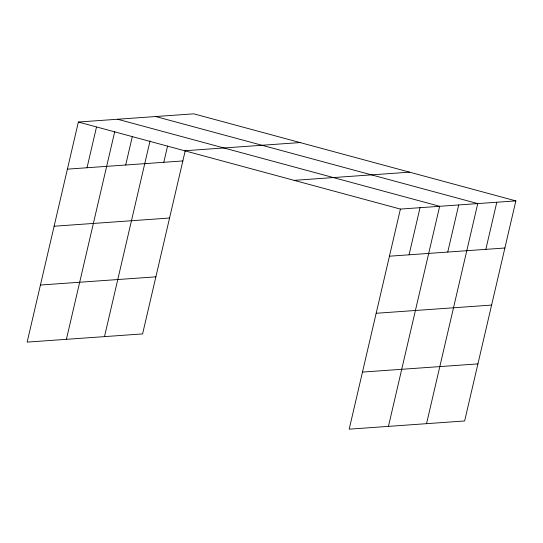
<?xml version="1.0" encoding="UTF-8"?>
<svg xmlns="http://www.w3.org/2000/svg" width="543" height="543" viewBox="0 0 543 543"><rect width="100%" height="100%" fill="white"/><g stroke="black" fill="none" stroke-linecap="round" stroke-linejoin="round"><path stroke-width="0.81" d="M515.85 200.89L400.408 209.082L349.197 429.167L464.638 420.968L515.85 200.89L193.803 113.833L78.362 122.032L27.15 342.11L142.592 333.918L185.299 150.391M87.023 167.753L96.478 127.137M66.402 339.327L114.777 131.426M125.698 165.004L132.316 136.571M104.494 336.619L150.038 140.908M163.796 162.303L167.577 146.053M409.069 254.803L420.038 207.691M388.442 426.377L439.66 206.299L117.614 119.243M447.744 252.061L458.706 204.942M426.54 423.676L477.752 203.591L155.712 116.541M485.836 249.352L496.804 202.24M184.64 150.757L300.082 142.565M67.4 169.144L182.842 160.945M294.136 180.357L409.578 172.158M54.117 226.227L169.559 218.028M389.446 256.201L504.888 248.002M40.433 285.034L155.875 276.835M376.163 313.277L491.605 305.078M362.48 372.084L477.921 363.891M78.362 122.032L400.408 209.082"/></g></svg>
